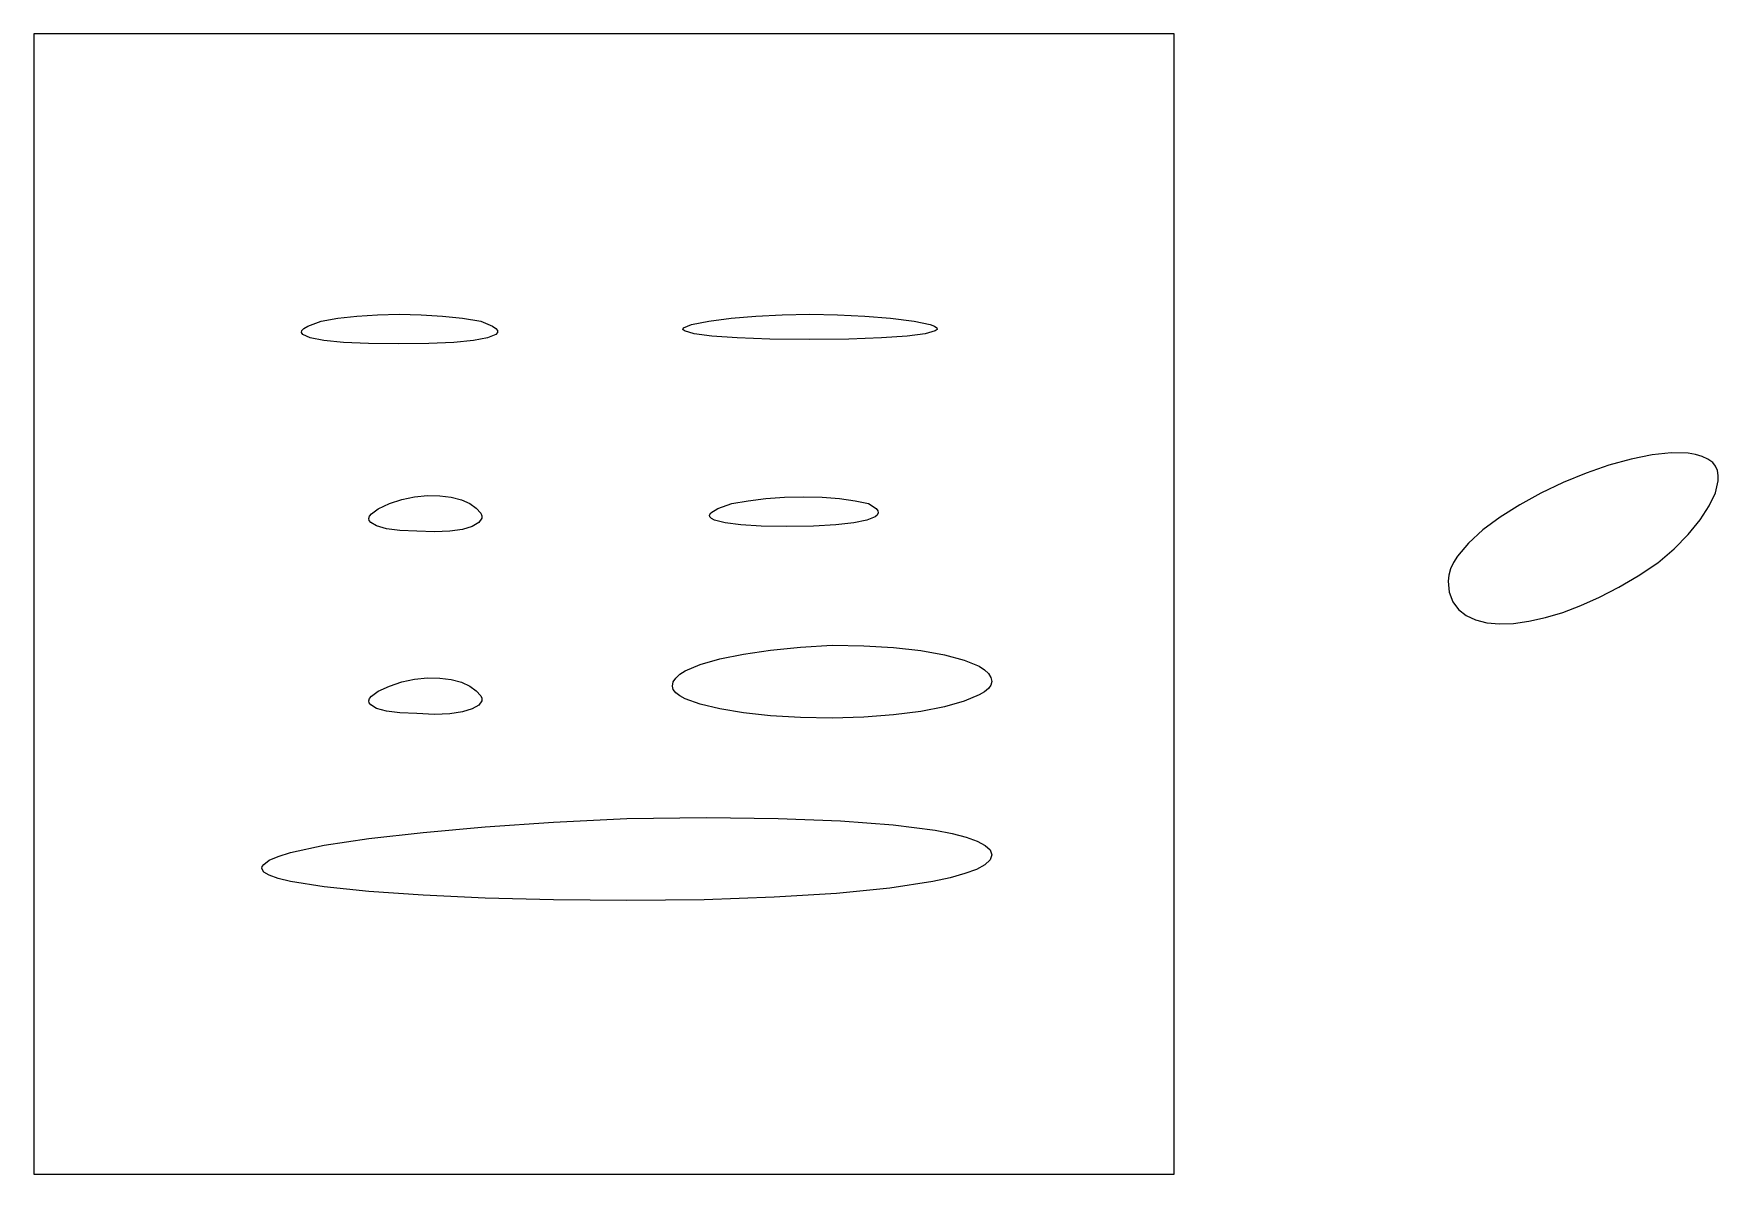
# Model space of a CAD drawing. Extents: x 27 to 7227, y -6929 to 395.
# Drawn here: x 2178.5 to 2471.6, y -6603.6 to -6405.2 of the extents above; entities that cross this region are included whole.
import ezdxf

# ---------------------------------------------------------------- set-up
doc = ezdxf.new("R2010")
doc.units = 0

msp = doc.modelspace()

# ---------------------------------------------------------------- linework, layer by layer
at = {"layer": 'Layer 1'}
for p, q in [((2277.7482, -6405.1576), (2178.5294, -6405.1576)), ((2178.5294, -6405.1576), (2178.5294, -6504.3764)), ((2376.967, -6405.1576), (2277.7482, -6405.1576)), ((2376.967, -6504.3764), (2376.967, -6405.1576)), ((2225.168866, -6456.794707), (2225.535316, -6456.420505)), ((2225.535316, -6456.420505), (2226.212212, -6456.024211)), ((2226.212212, -6456.024211), (2228.5299, -6455.17)), ((2228.5299, -6455.17), (2228.53, -6455.17)), ((2228.53, -6455.17), (2231.449204, -6454.649102)), ((2231.449204, -6454.649102), (2234.768385, -6454.277031)), ((2234.768385, -6454.277031), (2238.366619, -6454.053789)), ((2238.366619, -6454.053789), (2242.122981, -6453.979375)), ((2242.122981, -6453.979375), (2245.916545, -6454.053789)), ((2245.916545, -6454.053789), (2249.626387, -6454.277031)), ((2249.626387, -6454.277031), (2253.13158, -6454.649102)), ((2253.13158, -6454.649102), (2256.3112, -6455.17)), ((2256.3112, -6455.17), (2258.366888, -6456.024211)), ((2258.366888, -6456.024211), (2258.937784, -6456.420505)), ((2258.937784, -6456.420505), (2259.213348, -6456.794707)), ((2291.481008, -6456.609835), (2291.58488, -6456.33582)), ((2291.58488, -6456.33582), (2292.97394, -6455.762212)), ((2292.97394, -6455.762212), (2296.0001, -6455.17)), ((2296, -6455.17), (2299.846277, -6454.649102)), ((2296.0001, -6455.17), (2296, -6455.17)), ((2299.846277, -6454.649102), (2304.148341, -6454.277031)), ((2304.148341, -6454.277031), (2308.766665, -6454.053789)), ((2308.766665, -6454.053789), (2313.561725, -6453.979375)), ((2313.561725, -6453.979375), (2318.393994, -6454.053789)), ((2318.393994, -6454.053789), (2323.123947, -6454.277031)), ((2323.123947, -6454.277031), (2327.612057, -6454.649102)), ((2327.612057, -6454.649102), (2331.7188, -6455.17)), ((2331.7188, -6455.17), (2334.482972, -6455.762212)), ((2334.482972, -6455.762212), (2335.27149, -6456.052504)), ((2335.27149, -6456.052504), (2335.675148, -6456.33582)), ((2335.675148, -6456.33582), (2335.702086, -6456.609835)), ((2225.104723, -6457.145655), (2225.168866, -6456.794707)), ((2225.334749, -6457.472185), (2225.104723, -6457.145655)), ((2226.64475, -6458.047344), (2225.334749, -6457.472185)), ((2229.033757, -6458.510881), (2226.64475, -6458.047344)), ((2232.436659, -6458.853496), (2229.033757, -6458.510881)), ((2236.788344, -6459.065886), (2232.436659, -6458.853496)), ((2242.0237, -6459.13875), (2236.788344, -6459.065886)), ((2247.26059, -6459.065886), (2242.0237, -6459.13875)), ((2251.623114, -6458.853496), (2247.26059, -6459.065886)), ((2255.055463, -6458.510881), (2251.623114, -6458.853496)), ((2257.501825, -6458.047344), (2255.055463, -6458.510881)), ((2258.90639, -6457.472185), (2257.501825, -6458.047344)), ((2259.200559, -6457.145655), (2258.90639, -6457.472185)), ((2259.213348, -6456.794707), (2259.200559, -6457.145655)), ((2291.758507, -6456.872222), (2291.481008, -6456.609835)), ((2293.420413, -6457.352813), (2291.758507, -6456.872222)), ((2296.496185, -6457.758989), (2293.420413, -6457.352813)), ((2300.911414, -6458.072148), (2296.496185, -6457.758989)), ((2306.591689, -6458.273687), (2300.911414, -6458.072148)), ((2313.4626, -6458.345), (2306.591689, -6458.273687)), ((2320.335032, -6458.273687), (2313.4626, -6458.345)), ((2326.026145, -6458.072148), (2320.335032, -6458.273687)), ((2330.470826, -6457.758989), (2326.026145, -6458.072148)), ((2333.603963, -6457.352813), (2330.470826, -6457.758989)), ((2335.360441, -6456.872222), (2333.603963, -6457.352813)), ((2335.702086, -6456.609835), (2335.360441, -6456.872222)), ((2456.43213, -6479.15299), (2452.572288, -6480.230637)), ((2460.085008, -6478.418345), (2456.43213, -6479.15299)), ((2463.430928, -6478.069722), (2460.085008, -6478.418345)), ((2466.369896, -6478.150144), (2463.430928, -6478.069722)), ((2467.655524, -6478.36469), (2466.369896, -6478.150144)), ((2468.801918, -6478.70263), (2467.655524, -6478.36469)), ((2469.796576, -6479.16934), (2468.801918, -6478.70263)), ((2470.627, -6479.7702), (2469.796576, -6479.16934)), ((2471.130458, -6480.419773), (2470.627, -6479.7702)), ((2448.605476, -6481.608266), (2444.631687, -6483.242856)), ((2452.572288, -6480.230637), (2448.605476, -6481.608266)), ((2471.454856, -6481.171665), (2471.130458, -6480.419773)), ((2471.607173, -6482.016575), (2471.454856, -6481.171665)), ((2471.594383, -6482.9452), (2471.607173, -6482.016575)), ((2242.585606, -6486.172759), (2244.805626, -6485.70457)), ((2244.805626, -6485.70457), (2247.025647, -6485.496831)), ((2247.025647, -6485.496831), (2249.171256, -6485.530937)), ((2249.171256, -6485.530937), (2251.16804, -6485.788286)), ((2251.16804, -6485.788286), (2252.941584, -6486.250273)), ((2305.923118, -6486.027031), (2309.178727, -6485.803789)), ((2309.178727, -6485.803789), (2312.471544, -6485.729375)), ((2312.471544, -6485.729375), (2315.689949, -6485.803789)), ((2315.689949, -6485.803789), (2318.722323, -6486.027031)), ((2440.750917, -6485.091387), (2437.063157, -6487.110837)), ((2444.631687, -6483.242856), (2440.750917, -6485.091387)), ((2470.031687, -6487.310825), (2471.10139, -6485.016391)), ((2471.10139, -6485.016391), (2471.594383, -6482.9452)), ((2236.972188, -6489.079752), (2237.277402, -6488.66873)), ((2237.277402, -6488.66873), (2238.463376, -6487.808318)), ((2238.463376, -6487.808318), (2240.44, -6486.92)), ((2240.44, -6486.92), (2242.585606, -6486.172759)), ((2240.44, -6486.92), (2240.44, -6486.92)), ((2252.941584, -6486.250273), (2254.417475, -6486.898296)), ((2254.417475, -6486.898296), (2255.5213, -6487.71375)), ((2255.5213, -6487.71375), (2256.347606, -6488.600518)), ((2256.347606, -6488.600518), (2256.49624, -6489.032274)), ((2296.103957, -6488.895655), (2296.323711, -6488.544707)), ((2296.323711, -6488.544707), (2297.579448, -6487.774211)), ((2297.579448, -6487.774211), (2299.97, -6486.92)), ((2299.97, -6486.92), (2302.816336, -6486.399102)), ((2299.97, -6486.92), (2299.97, -6486.92)), ((2302.816336, -6486.399102), (2305.923118, -6486.027031)), ((2318.722323, -6486.027031), (2321.457046, -6486.399102)), ((2321.457046, -6486.399102), (2323.7825, -6486.92)), ((2323.7825, -6486.92), (2325.089397, -6487.774211)), ((2325.089397, -6487.774211), (2325.388797, -6488.170505)), ((2325.456816, -6488.544707), (2325.296942, -6488.895655)), ((2325.388797, -6488.170505), (2325.456816, -6488.544707)), ((2437.063157, -6487.110837), (2433.668403, -6489.258187)), ((2468.441087, -6489.754087), (2470.031687, -6487.310825)), ((2236.854172, -6489.473333), (2236.972188, -6489.079752)), ((2236.919866, -6489.845984), (2236.854172, -6489.473333)), ((2237.165781, -6490.194219), (2236.919866, -6489.845984)), ((2238.184324, -6490.803484), (2237.165781, -6490.194219)), ((2239.881895, -6491.273223), (2238.184324, -6490.803484)), ((2242.230588, -6491.57553), (2239.881895, -6491.273223)), ((2245.2025, -6491.6825), (2242.230588, -6491.57553)), ((2253.141588, -6491.403447), (2250.944814, -6491.732109)), ((2254.826762, -6490.88875), (2253.141588, -6491.403447)), ((2255.953829, -6490.225225), (2254.826762, -6490.88875)), ((2256.47628, -6489.450078), (2255.953829, -6490.225225)), ((2256.49624, -6489.032274), (2256.47628, -6489.450078)), ((2296.146978, -6489.222185), (2296.103957, -6488.895655)), ((2296.445797, -6489.523136), (2296.146978, -6489.222185)), ((2296.993437, -6489.797344), (2296.445797, -6489.523136)), ((2298.80728, -6490.260881), (2296.993437, -6489.797344)), ((2301.532695, -6490.603496), (2298.80728, -6490.260881)), ((2305.113872, -6490.815886), (2301.532695, -6490.603496)), ((2309.495, -6490.88875), (2305.113872, -6490.815886)), ((2314.178435, -6490.815886), (2309.495, -6490.88875)), ((2318.089824, -6490.603496), (2314.178435, -6490.815886)), ((2321.201262, -6490.260881), (2318.089824, -6490.603496)), ((2323.484844, -6489.797344), (2321.201262, -6490.260881)), ((2324.912664, -6489.222185), (2323.484844, -6489.797344)), ((2325.296942, -6488.895655), (2324.912664, -6489.222185)), ((2430.666648, -6491.490415), (2428.157887, -6493.764501)), ((2433.668403, -6489.258187), (2430.666648, -6491.490415)), ((2466.385398, -6492.271763), (2468.441087, -6489.754087)), ((2248.282949, -6491.837529), (2245.2025, -6491.6825)), ((2250.944814, -6491.732109), (2248.282949, -6491.837529)), ((2428.157887, -6493.764501), (2426.242112, -6496.037424)), ((2463.920433, -6494.789438), (2466.385398, -6492.271763)), ((2425.537843, -6497.160006), (2425.019319, -6498.266164)), ((2426.242112, -6496.037424), (2425.537843, -6497.160006)), ((2457.683402, -6499.483338), (2461.102, -6497.2327)), ((2461.102, -6497.2327), (2463.920433, -6494.789438)), ((2461.102, -6497.2327), (2461.102, -6497.2327)), ((2424.699038, -6499.350521), (2424.5895, -6500.4077)), ((2424.5895, -6500.4077), (2424.798983, -6502.342853)), ((2425.019319, -6498.266164), (2424.699038, -6499.350521)), ((2454.291549, -6501.471201), (2457.683402, -6499.483338)), ((2424.798983, -6502.342853), (2425.409603, -6503.982676)), ((2447.695045, -6504.649302), (2450.953182, -6503.193964)), ((2450.953182, -6503.193964), (2454.291549, -6501.471201)), ((2178.5294, -6504.3764), (2178.5294, -6603.5952)), ((2376.967, -6603.5952), (2376.967, -6504.3764)), ((2376.967, -6504.3764), (2376.967, -6504.3764)), ((2425.409603, -6503.982676), (2426.394618, -6505.329493)), ((2426.394618, -6505.329493), (2427.727286, -6506.38563)), ((2441.526429, -6506.748398), (2444.54388, -6505.834888)), ((2444.54388, -6505.834888), (2447.695045, -6504.649302)), ((2427.727286, -6506.38563), (2429.380864, -6507.153412)), ((2429.380864, -6507.153412), (2431.32861, -6507.635166)), ((2431.32861, -6507.635166), (2433.543782, -6507.833216)), ((2433.543782, -6507.833216), (2435.999637, -6507.749888)), ((2435.999637, -6507.749888), (2438.669434, -6507.387507)), ((2438.669434, -6507.387507), (2441.526429, -6506.748398)), ((2306.728006, -6512.419219), (2311.907523, -6511.89832)), ((2311.907523, -6511.89832), (2317.4312, -6511.52625)), ((2317.4312, -6511.52625), (2322.954877, -6511.636321)), ((2322.954877, -6511.636321), (2328.134394, -6511.960332)), ((2328.134394, -6511.960332), (2332.848826, -6512.488982)), ((2291.870019, -6515.991094), (2294.463657, -6514.874883)), ((2294.463657, -6514.874883), (2297.88515, -6513.9075)), ((2297.88515, -6513.9075), (2302.013574, -6513.088945)), ((2302.013574, -6513.088945), (2306.728006, -6512.419219)), ((2332.848826, -6512.488982), (2336.97725, -6513.212969)), ((2336.97725, -6513.212969), (2340.398743, -6514.122991)), ((2340.398743, -6514.122991), (2342.992381, -6515.209746)), ((2240.44, -6518.67), (2242.585606, -6517.922759)), ((2242.585606, -6517.922759), (2244.805626, -6517.45457)), ((2244.805626, -6517.45457), (2247.025647, -6517.246831)), ((2247.025647, -6517.246831), (2249.171256, -6517.280937)), ((2249.171256, -6517.280937), (2251.16804, -6517.538286)), ((2251.16804, -6517.538286), (2252.941584, -6518.000273)), ((2252.941584, -6518.000273), (2254.417475, -6518.648296)), ((2289.65, -6518.67), (2289.796309, -6517.944463)), ((2289.796309, -6517.944463), (2290.225159, -6517.256133)), ((2290.225159, -6517.256133), (2290.921434, -6516.60501)), ((2290.921434, -6516.60501), (2291.870019, -6515.991094)), ((2342.992381, -6515.209746), (2343.940966, -6515.816492)), ((2343.940966, -6515.816492), (2344.637241, -6516.463933)), ((2344.637241, -6516.463933), (2345.066091, -6517.150907)), ((2345.066091, -6517.150907), (2345.2124, -6517.87625)), ((2345.2124, -6517.87625), (2345.066091, -6518.470787)), ((2236.854172, -6521.223333), (2236.972188, -6520.829752)), ((2236.972188, -6520.829752), (2237.277402, -6520.41873)), ((2237.277402, -6520.41873), (2238.463376, -6519.558318)), ((2238.463376, -6519.558318), (2240.44, -6518.67)), ((2240.44, -6518.67), (2240.44, -6518.67)), ((2254.417475, -6518.648296), (2255.5213, -6519.46375)), ((2255.5213, -6519.46375), (2256.347606, -6520.350518)), ((2256.347606, -6520.350518), (2256.49624, -6520.782274)), ((2256.49624, -6520.782274), (2256.47628, -6521.200078)), ((2289.796308, -6519.255623), (2289.65, -6518.67)), ((2289.65, -6518.67), (2289.65, -6518.67)), ((2290.225154, -6519.820317), (2289.796308, -6519.255623)), ((2290.921425, -6520.361757), (2290.225154, -6519.820317)), ((2291.870005, -6520.877617), (2290.921425, -6520.361757)), ((2294.463631, -6521.823296), (2291.870005, -6520.877617)), ((2342.992381, -6520.207891), (2340.398743, -6521.280693)), ((2343.940966, -6519.641259), (2342.992381, -6520.207891)), ((2344.637241, -6519.060674), (2343.940966, -6519.641259)), ((2345.066091, -6518.470787), (2344.637241, -6519.060674)), ((2236.919866, -6521.595984), (2236.854172, -6521.223333)), ((2237.165781, -6521.944219), (2236.919866, -6521.595984)), ((2238.184324, -6522.553484), (2237.165781, -6521.944219)), ((2239.881895, -6523.023223), (2238.184324, -6522.553484)), ((2242.230588, -6523.32553), (2239.881895, -6523.023223)), ((2245.2025, -6523.4325), (2242.230588, -6523.32553)), ((2248.282949, -6523.587529), (2245.2025, -6523.4325)), ((2250.944814, -6523.482109), (2248.282949, -6523.587529)), ((2253.141588, -6523.153447), (2250.944814, -6523.482109)), ((2254.826762, -6522.63875), (2253.141588, -6523.153447)), ((2255.953829, -6521.975225), (2254.826762, -6522.63875)), ((2256.47628, -6521.200078), (2255.953829, -6521.975225)), ((2297.885113, -6522.63875), (2294.463631, -6521.823296)), ((2302.01353, -6523.305376), (2297.885113, -6522.63875)), ((2306.727964, -6523.80457), (2302.01353, -6523.305376)), ((2311.907494, -6524.117729), (2306.727964, -6523.80457)), ((2328.134394, -6523.680547), (2322.954877, -6524.083623)), ((2332.848826, -6523.054229), (2328.134394, -6523.680547)), ((2336.97725, -6522.241875), (2332.848826, -6523.054229)), ((2340.398743, -6521.280693), (2336.97725, -6522.241875)), ((2317.4312, -6524.22625), (2311.907494, -6524.117729)), ((2322.954877, -6524.083623), (2317.4312, -6524.22625)), ((2236.863125, -6545.161406), (2246.270303, -6544.102556)), ((2246.270303, -6544.102556), (2257.054141, -6543.164629)), ((2257.054141, -6543.164629), (2268.954189, -6542.356926)), ((2268.954189, -6542.356926), (2281.71, -6541.68875)), ((2281.71, -6541.68875), (2295.605262, -6541.538372)), ((2295.605262, -6541.538372), (2308.040155, -6541.676348)), ((2308.040155, -6541.676348), (2318.893755, -6542.093376)), ((2318.893755, -6542.093376), (2328.045138, -6542.780156)), ((2328.045138, -6542.780156), (2335.373378, -6543.727385)), ((2335.373378, -6543.727385), (2338.316031, -6544.295761)), ((2338.316031, -6544.295761), (2340.757552, -6544.925762)), ((2223.220547, -6547.604668), (2229.093057, -6546.331877)), ((2229.093057, -6546.331877), (2236.863125, -6545.161406)), ((2340.757552, -6544.925762), (2342.682824, -6545.616223)), ((2342.682824, -6545.616223), (2344.076734, -6546.365984)), ((2344.076734, -6546.365984), (2344.924164, -6547.17388)), ((2344.924164, -6547.17388), (2345.21, -6548.03875)), ((2218.21, -6550.42), (2218.293038, -6550.050279)), ((2218.293038, -6550.050279), (2218.539437, -6549.685355)), ((2218.539437, -6549.685355), (2219.506045, -6548.970476)), ((2219.506045, -6548.970476), (2221.077267, -6548.276526)), ((2221.077267, -6548.276526), (2223.220547, -6547.604668)), ((2344.011626, -6549.747173), (2342.546795, -6550.53976)), ((2344.906724, -6548.912728), (2344.011626, -6549.747173)), ((2345.21, -6548.03875), (2344.906724, -6548.912728)), ((2218.539437, -6551.005623), (2218.21, -6550.42)), ((2218.21, -6550.42), (2218.21, -6550.42)), ((2219.506045, -6551.570317), (2218.539437, -6551.005623)), ((2221.077267, -6552.111757), (2219.506045, -6551.570317)), ((2223.220547, -6552.627617), (2221.077267, -6552.111757)), ((2229.093057, -6553.573296), (2223.220547, -6552.627617)), ((2334.954825, -6552.64312), (2327.449863, -6553.793438)), ((2337.996303, -6551.990059), (2334.954825, -6552.64312)), ((2340.534323, -6551.288164), (2337.996303, -6551.990059)), ((2342.546795, -6550.53976), (2340.534323, -6551.288164)), ((2236.863125, -6554.38875), (2229.093057, -6553.573296)), ((2246.270303, -6555.055376), (2236.863125, -6554.38875)), ((2257.054141, -6555.55457), (2246.270303, -6555.055376)), ((2268.954189, -6555.867729), (2257.054141, -6555.55457)), ((2281.71, -6555.97625), (2268.954189, -6555.867729)), ((2295.149504, -6555.830522), (2281.71, -6555.97625)), ((2307.37047, -6555.405742), (2295.149504, -6555.830522)), ((2318.196167, -6554.720513), (2307.37047, -6555.405742)), ((2327.449863, -6553.793438), (2318.196167, -6554.720513)), ((2178.5294, -6603.5952), (2277.7482, -6603.5952)), ((2277.7482, -6603.5952), (2376.967, -6603.5952))]:
    msp.add_line(p, q, dxfattribs=at)

doc.saveas('drawing.dxf')
